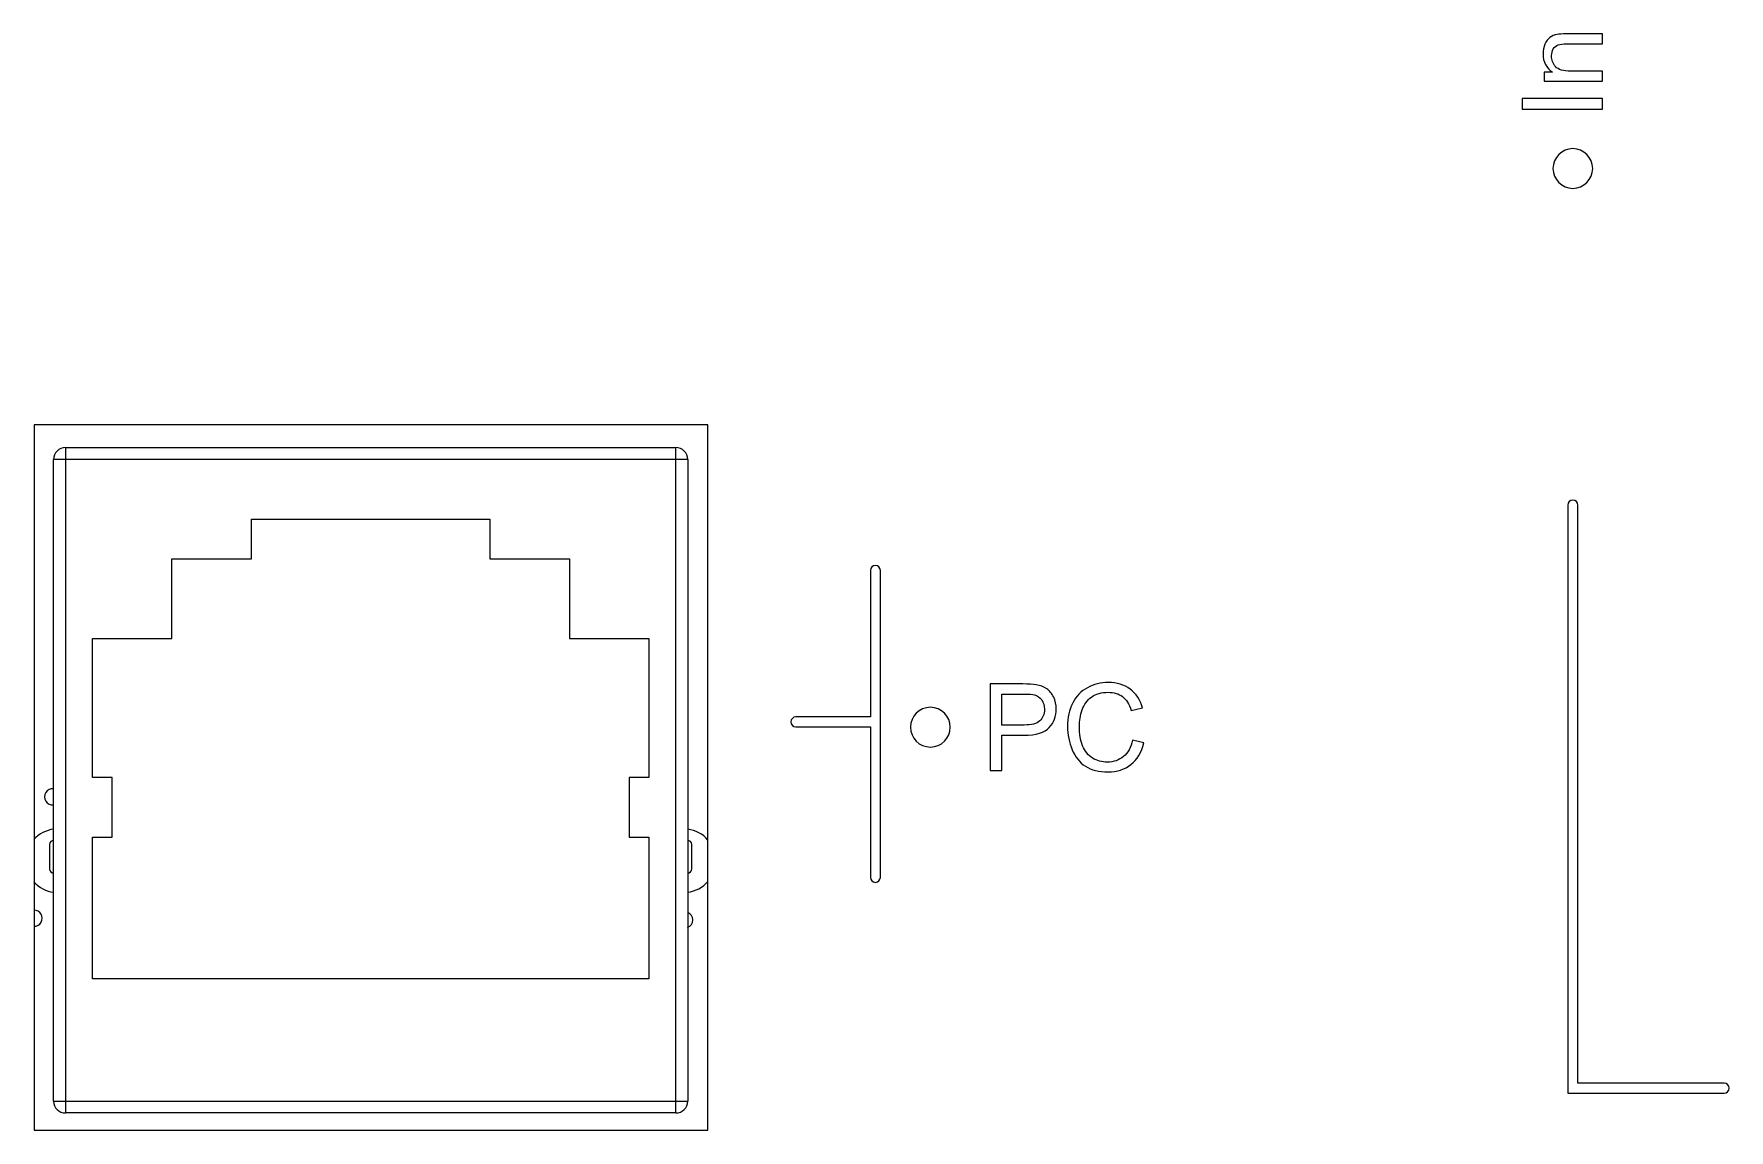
# Model space of a CAD drawing. Header units: millimetres. Extents: x 4086 to 8318, y 123 to 1549.
# Drawn here: x 7107.41 to 7150.05, y 1014.44 to 1042.04 of the extents above; entities that cross this region are included whole.
import ezdxf

# ---------------------------------------------------------------- set-up
doc = ezdxf.new("R2010")
doc.units = ezdxf.units.MM
doc.layers.add('20_ALL_FEATURES', color=7, linetype='Continuous')
doc.layers.add('layer 3', color=7, linetype='Continuous')

msp = doc.modelspace()

# ---------------------------------------------------------------- linework, layer by layer
at = {"layer": '20_ALL_FEATURES', "color": 7, "linetype": 'Continuous'}
for p, q in [((7107.416, 1032.194), (7107.416, 1014.444)), ((7124.366, 1032.194), (7107.416, 1032.194)), ((7124.366, 1014.444), (7124.366, 1032.194)), ((7108.209, 1031.625), (7108.209, 1014.875)), ((7108.209, 1031.625), (7123.559, 1031.625)), ((7123.559, 1014.875), (7123.559, 1031.625)), ((7107.909, 1015.175), (7107.909, 1031.325)), ((7123.859, 1031.325), (7107.909, 1031.325)), ((7123.859, 1031.325), (7123.859, 1015.175)), ((7112.884, 1028.821), (7112.884, 1029.821)), ((7112.884, 1029.821), (7118.884, 1029.821)), ((7118.884, 1029.821), (7118.884, 1028.821)), ((7110.884, 1026.821), (7110.884, 1028.821)), ((7110.884, 1028.821), (7112.884, 1028.821)), ((7118.884, 1028.821), (7120.884, 1028.821)), ((7120.884, 1028.821), (7120.884, 1026.821)), ((7108.884, 1023.321), (7108.884, 1026.821)), ((7108.884, 1026.821), (7110.884, 1026.821)), ((7120.884, 1026.821), (7122.884, 1026.821)), ((7122.884, 1026.821), (7122.884, 1023.321)), ((7109.384, 1023.321), (7108.884, 1023.321)), ((7109.384, 1021.821), (7109.384, 1023.321)), ((7122.384, 1023.321), (7122.384, 1021.821)), ((7122.884, 1023.321), (7122.384, 1023.321)), ((7108.884, 1018.25), (7108.884, 1021.821)), ((7108.884, 1021.821), (7109.384, 1021.821)), ((7122.384, 1021.821), (7122.884, 1021.821)), ((7122.884, 1021.821), (7122.884, 1018.25)), ((7107.809, 1021.635), (7107.809, 1021.015)), ((7123.959, 1021.015), (7123.959, 1021.635)), ((7122.884, 1018.25), (7108.884, 1018.25)), ((7107.909, 1015.175), (7123.859, 1015.175)), ((7123.559, 1014.875), (7108.209, 1014.875)), ((7107.416, 1014.444), (7124.366, 1014.444))]:
    msp.add_line(p, q, dxfattribs=at)
for centre, radius, start, end in [((7108.209, 1031.325), 0.3, 90, 180), ((7123.559, 1031.325), 0.3, 0, 90), ((7107.884, 1022.834), 0.203, 82.9329, 277.0671), ((7108.009, 1021.225), 0.8, 97.1808, 138.1185), ((7107.909, 1021.635), 0.1, 90, 180), ((7123.759, 1021.225), 0.8, 40.474, 82.8192), ((7123.859, 1021.635), 0.1, 0, 90), ((7107.909, 1021.015), 0.1, 180, 270), ((7123.859, 1021.015), 0.1, 270, 0), ((7108.009, 1021.225), 0.8, 221.8397, 262.8192), ((7123.759, 1021.225), 0.8, 277.1808, 319.5254), ((7107.419, 1019.777), 0.203, 269.079, 90.9179), ((7123.784, 1019.734), 0.203, 291.2145, 68.3402), ((7108.209, 1015.175), 0.3, 180, 270), ((7123.559, 1015.175), 0.3, 270, 0)]:
    msp.add_arc(centre, radius, start, end, dxfattribs=at)
at = {"layer": 'layer 3'}
for points, knots in [([(7146.869, 1040.849), (7146.869, 1040.849), (7145.404, 1040.849), (7145.404, 1040.849), (7145.404, 1040.849), (7145.404, 1040.849), (7145.404, 1041.072), (7145.404, 1041.072), (7145.404, 1041.072), (7145.404, 1041.072), (7145.612, 1041.072), (7145.612, 1041.072), (7145.612, 1041.072), (7145.453, 1041.179), (7145.373, 1041.334), (7145.373, 1041.537), (7145.373, 1041.537), (7145.373, 1041.626), (7145.389, 1041.706), (7145.421, 1041.78), (7145.421, 1041.78), (7145.452, 1041.854), (7145.494, 1041.91), (7145.545, 1041.946), (7145.545, 1041.946), (7145.597, 1041.983), (7145.658, 1042.009), (7145.728, 1042.023), (7145.728, 1042.023), (7145.775, 1042.032), (7145.855, 1042.037), (7145.97, 1042.037), (7145.97, 1042.037), (7145.97, 1042.037), (7146.869, 1042.037), (7146.869, 1042.037), (7146.869, 1042.037), (7146.869, 1042.037), (7146.869, 1041.789), (7146.869, 1041.789), (7146.869, 1041.789), (7146.869, 1041.789), (7145.979, 1041.789), (7145.979, 1041.789), (7145.979, 1041.789), (7145.878, 1041.789), (7145.802, 1041.779), (7145.752, 1041.76), (7145.752, 1041.76), (7145.703, 1041.741), (7145.663, 1041.706), (7145.632, 1041.658), (7145.632, 1041.658), (7145.603, 1041.609), (7145.588, 1041.551), (7145.588, 1041.485), (7145.588, 1041.485), (7145.588, 1041.38), (7145.621, 1041.289), (7145.688, 1041.212), (7145.688, 1041.212), (7145.755, 1041.136), (7145.883, 1041.097), (7146.07, 1041.097), (7146.07, 1041.097), (7146.07, 1041.097), (7146.869, 1041.097), (7146.869, 1041.097), (7146.869, 1041.097), (7146.869, 1041.097), (7146.869, 1040.849), (7146.869, 1040.849)], [0, 0, 0, 0, 0.052632, 0.052632, 0.052632, 0.052632, 0.105263, 0.105263, 0.105263, 0.105263, 0.157895, 0.157895, 0.157895, 0.157895, 0.210526, 0.210526, 0.210526, 0.210526, 0.263158, 0.263158, 0.263158, 0.263158, 0.315789, 0.315789, 0.315789, 0.315789, 0.368421, 0.368421, 0.368421, 0.368421, 0.421053, 0.421053, 0.421053, 0.421053, 0.473684, 0.473684, 0.473684, 0.473684, 0.526316, 0.526316, 0.526316, 0.526316, 0.578947, 0.578947, 0.578947, 0.578947, 0.631579, 0.631579, 0.631579, 0.631579, 0.684211, 0.684211, 0.684211, 0.684211, 0.736842, 0.736842, 0.736842, 0.736842, 0.789474, 0.789474, 0.789474, 0.789474, 0.842105, 0.842105, 0.842105, 0.842105, 0.894737, 0.894737, 0.894737, 0.894737, 1, 1, 1, 1]), ([(7146.869, 1040.141), (7146.869, 1040.141), (7144.848, 1040.141), (7144.848, 1040.141), (7144.848, 1040.141), (7144.848, 1040.141), (7144.848, 1040.409), (7144.848, 1040.409), (7144.848, 1040.409), (7144.848, 1040.409), (7146.869, 1040.409), (7146.869, 1040.409), (7146.869, 1040.409), (7146.869, 1040.409), (7146.869, 1040.141), (7146.869, 1040.141)], [0, 0, 0, 0, 0.2, 0.2, 0.2, 0.2, 0.4, 0.4, 0.4, 0.4, 0.6, 0.6, 0.6, 0.6, 1, 1, 1, 1]), ([(7149.928, 1015.375), (7149.928, 1015.375), (7145.998, 1015.375), (7145.998, 1015.375), (7145.998, 1015.375), (7145.998, 1015.375), (7145.998, 1030.178), (7145.998, 1030.178), (7145.998, 1030.178), (7145.998, 1030.247), (7146.054, 1030.303), (7146.123, 1030.303), (7146.123, 1030.303), (7146.192, 1030.303), (7146.248, 1030.247), (7146.248, 1030.178), (7146.248, 1030.178), (7146.248, 1030.178), (7146.248, 1015.625), (7146.248, 1015.625), (7146.248, 1015.625), (7146.248, 1015.625), (7149.928, 1015.625), (7149.928, 1015.625), (7149.928, 1015.625), (7149.997, 1015.625), (7150.053, 1015.569), (7150.053, 1015.5), (7150.053, 1015.5), (7150.053, 1015.431), (7149.997, 1015.375), (7149.928, 1015.375)], [0, 0, 0, 0, 0.111111, 0.111111, 0.111111, 0.111111, 0.222222, 0.222222, 0.222222, 0.222222, 0.333333, 0.333333, 0.333333, 0.333333, 0.444444, 0.444444, 0.444444, 0.444444, 0.555556, 0.555556, 0.555556, 0.555556, 0.666667, 0.666667, 0.666667, 0.666667, 0.777778, 0.777778, 0.777778, 0.777778, 1, 1, 1, 1]), ([(7128.455, 1020.805), (7128.455, 1024.068), (7128.455, 1022.963), (7128.455, 1024.594), (7128.455, 1024.594), (7128.455, 1024.594), (7126.58, 1024.594), (7126.58, 1024.594), (7126.58, 1024.594), (7126.511, 1024.594), (7126.455, 1024.65), (7126.455, 1024.719), (7126.455, 1024.719), (7126.455, 1024.788), (7126.511, 1024.844), (7126.58, 1024.844), (7126.58, 1024.844), (7126.58, 1024.844), (7128.455, 1024.844), (7128.455, 1024.844), (7128.455, 1024.844), (7128.455, 1028.107), (7128.455, 1026.902), (7128.455, 1028.533), (7128.455, 1028.533), (7128.455, 1028.602), (7128.511, 1028.658), (7128.58, 1028.658), (7128.58, 1028.658), (7128.649, 1028.658), (7128.705, 1028.602), (7128.705, 1028.533), (7128.705, 1028.533), (7128.705, 1021.924), (7128.705, 1024.11), (7128.705, 1020.805), (7128.705, 1020.805), (7128.705, 1020.736), (7128.649, 1020.68), (7128.58, 1020.68), (7128.58, 1020.68), (7128.511, 1020.68), (7128.455, 1020.736), (7128.455, 1020.805)], [0, 0, 0, 0, 0.083333, 0.083333, 0.083333, 0.083333, 0.166667, 0.166667, 0.166667, 0.166667, 0.25, 0.25, 0.25, 0.25, 0.333333, 0.333333, 0.333333, 0.333333, 0.416667, 0.416667, 0.416667, 0.416667, 0.5, 0.5, 0.5, 0.5, 0.583333, 0.583333, 0.583333, 0.583333, 0.666667, 0.666667, 0.666667, 0.666667, 0.75, 0.75, 0.75, 0.75, 0.833333, 0.833333, 0.833333, 0.833333, 1, 1, 1, 1]), ([(7131.467, 1023.497), (7131.467, 1023.497), (7131.467, 1025.674), (7131.467, 1025.674), (7131.467, 1025.674), (7131.467, 1025.674), (7132.289, 1025.674), (7132.289, 1025.674), (7132.289, 1025.674), (7132.434, 1025.674), (7132.544, 1025.667), (7132.621, 1025.653), (7132.621, 1025.653), (7132.728, 1025.636), (7132.817, 1025.602), (7132.89, 1025.552), (7132.89, 1025.552), (7132.962, 1025.502), (7133.02, 1025.432), (7133.064, 1025.342), (7133.064, 1025.342), (7133.109, 1025.253), (7133.13, 1025.154), (7133.13, 1025.046), (7133.13, 1025.046), (7133.13, 1024.861), (7133.072, 1024.705), (7132.953, 1024.577), (7132.953, 1024.577), (7132.836, 1024.449), (7132.623, 1024.385), (7132.315, 1024.385), (7132.315, 1024.385), (7132.315, 1024.385), (7131.756, 1024.385), (7131.756, 1024.385), (7131.756, 1024.385), (7131.756, 1024.385), (7131.756, 1023.497), (7131.756, 1023.497), (7131.756, 1023.497), (7131.756, 1023.497), (7131.467, 1023.497), (7131.467, 1023.497)], [0, 0, 0, 0, 0.083333, 0.083333, 0.083333, 0.083333, 0.166667, 0.166667, 0.166667, 0.166667, 0.25, 0.25, 0.25, 0.25, 0.333333, 0.333333, 0.333333, 0.333333, 0.416667, 0.416667, 0.416667, 0.416667, 0.5, 0.5, 0.5, 0.5, 0.583333, 0.583333, 0.583333, 0.583333, 0.666667, 0.666667, 0.666667, 0.666667, 0.75, 0.75, 0.75, 0.75, 0.833333, 0.833333, 0.833333, 0.833333, 1, 1, 1, 1]), ([(7135.046, 1024.261), (7135.046, 1024.261), (7135.335, 1024.188), (7135.335, 1024.188), (7135.335, 1024.188), (7135.274, 1023.951), (7135.166, 1023.771), (7135.009, 1023.647), (7135.009, 1023.647), (7134.853, 1023.523), (7134.661, 1023.461), (7134.435, 1023.461), (7134.435, 1023.461), (7134.201, 1023.461), (7134.01, 1023.508), (7133.863, 1023.604), (7133.863, 1023.604), (7133.716, 1023.699), (7133.605, 1023.838), (7133.528, 1024.019), (7133.528, 1024.019), (7133.452, 1024.2), (7133.413, 1024.394), (7133.413, 1024.602), (7133.413, 1024.602), (7133.413, 1024.828), (7133.456, 1025.026), (7133.543, 1025.195), (7133.543, 1025.195), (7133.629, 1025.363), (7133.753, 1025.492), (7133.912, 1025.579), (7133.912, 1025.579), (7134.072, 1025.667), (7134.248, 1025.711), (7134.439, 1025.711), (7134.439, 1025.711), (7134.657, 1025.711), (7134.84, 1025.655), (7134.988, 1025.544), (7134.988, 1025.544), (7135.137, 1025.433), (7135.24, 1025.278), (7135.298, 1025.077), (7135.298, 1025.077), (7135.298, 1025.077), (7135.015, 1025.01), (7135.015, 1025.01), (7135.015, 1025.01), (7134.965, 1025.168), (7134.892, 1025.284), (7134.796, 1025.356), (7134.796, 1025.356), (7134.7, 1025.428), (7134.58, 1025.464), (7134.434, 1025.464), (7134.434, 1025.464), (7134.267, 1025.464), (7134.128, 1025.424), (7134.016, 1025.344), (7134.016, 1025.344), (7133.904, 1025.264), (7133.825, 1025.156), (7133.779, 1025.021), (7133.779, 1025.021), (7133.734, 1024.886), (7133.711, 1024.747), (7133.711, 1024.603), (7133.711, 1024.603), (7133.711, 1024.418), (7133.738, 1024.257), (7133.792, 1024.119), (7133.792, 1024.119), (7133.845, 1023.981), (7133.929, 1023.878), (7134.042, 1023.809), (7134.042, 1023.809), (7134.156, 1023.741), (7134.279, 1023.707), (7134.411, 1023.707), (7134.411, 1023.707), (7134.572, 1023.707), (7134.708, 1023.754), (7134.819, 1023.846), (7134.819, 1023.846), (7134.931, 1023.939), (7135.006, 1024.077), (7135.046, 1024.261)], [0, 0, 0, 0, 0.043478, 0.043478, 0.043478, 0.043478, 0.086957, 0.086957, 0.086957, 0.086957, 0.130435, 0.130435, 0.130435, 0.130435, 0.173913, 0.173913, 0.173913, 0.173913, 0.217391, 0.217391, 0.217391, 0.217391, 0.26087, 0.26087, 0.26087, 0.26087, 0.304348, 0.304348, 0.304348, 0.304348, 0.347826, 0.347826, 0.347826, 0.347826, 0.391304, 0.391304, 0.391304, 0.391304, 0.434783, 0.434783, 0.434783, 0.434783, 0.478261, 0.478261, 0.478261, 0.478261, 0.521739, 0.521739, 0.521739, 0.521739, 0.565217, 0.565217, 0.565217, 0.565217, 0.608696, 0.608696, 0.608696, 0.608696, 0.652174, 0.652174, 0.652174, 0.652174, 0.695652, 0.695652, 0.695652, 0.695652, 0.73913, 0.73913, 0.73913, 0.73913, 0.782609, 0.782609, 0.782609, 0.782609, 0.826087, 0.826087, 0.826087, 0.826087, 0.869565, 0.869565, 0.869565, 0.869565, 0.913043, 0.913043, 0.913043, 0.913043, 1, 1, 1, 1]), ([(7131.756, 1024.64), (7131.756, 1024.64), (7132.319, 1024.64), (7132.319, 1024.64), (7132.319, 1024.64), (7132.505, 1024.64), (7132.637, 1024.675), (7132.715, 1024.744), (7132.715, 1024.744), (7132.793, 1024.814), (7132.832, 1024.911), (7132.832, 1025.037), (7132.832, 1025.037), (7132.832, 1025.128), (7132.81, 1025.206), (7132.764, 1025.271), (7132.764, 1025.271), (7132.717, 1025.336), (7132.657, 1025.379), (7132.582, 1025.399), (7132.582, 1025.399), (7132.533, 1025.412), (7132.443, 1025.419), (7132.313, 1025.419), (7132.313, 1025.419), (7132.313, 1025.419), (7131.756, 1025.419), (7131.756, 1025.419), (7131.756, 1025.419), (7131.756, 1025.419), (7131.756, 1024.64), (7131.756, 1024.64)], [0, 0, 0, 0, 0.111111, 0.111111, 0.111111, 0.111111, 0.222222, 0.222222, 0.222222, 0.222222, 0.333333, 0.333333, 0.333333, 0.333333, 0.444444, 0.444444, 0.444444, 0.444444, 0.555556, 0.555556, 0.555556, 0.555556, 0.666667, 0.666667, 0.666667, 0.666667, 0.777778, 0.777778, 0.777778, 0.777778, 1, 1, 1, 1])]:
    msp.add_open_spline(points, degree=3, knots=knots, dxfattribs=at)
at = {"layer": 'layer 3', "color": 142}
for points in [[(7146.123, 1038.149), (7145.846, 1038.149), (7145.623, 1038.373), (7145.623, 1038.649), (7145.623, 1038.649), (7145.623, 1038.925), (7145.846, 1039.149), (7146.123, 1039.149), (7146.123, 1039.149), (7146.399, 1039.149), (7146.623, 1038.925), (7146.623, 1038.649), (7146.623, 1038.649), (7146.623, 1038.373), (7146.399, 1038.149), (7146.123, 1038.149)], [(7129.962, 1025.086), (7130.239, 1025.086), (7130.462, 1024.862), (7130.462, 1024.586), (7130.462, 1024.586), (7130.462, 1024.309), (7130.239, 1024.086), (7129.962, 1024.086), (7129.962, 1024.086), (7129.686, 1024.086), (7129.462, 1024.309), (7129.462, 1024.586), (7129.462, 1024.586), (7129.462, 1024.862), (7129.686, 1025.086), (7129.962, 1025.086)]]:
    msp.add_open_spline(points, degree=3, knots=[0, 0, 0, 0, 0.2, 0.2, 0.2, 0.2, 0.4, 0.4, 0.4, 0.4, 0.6, 0.6, 0.6, 0.6, 1, 1, 1, 1], dxfattribs=at)

doc.saveas('drawing.dxf')
